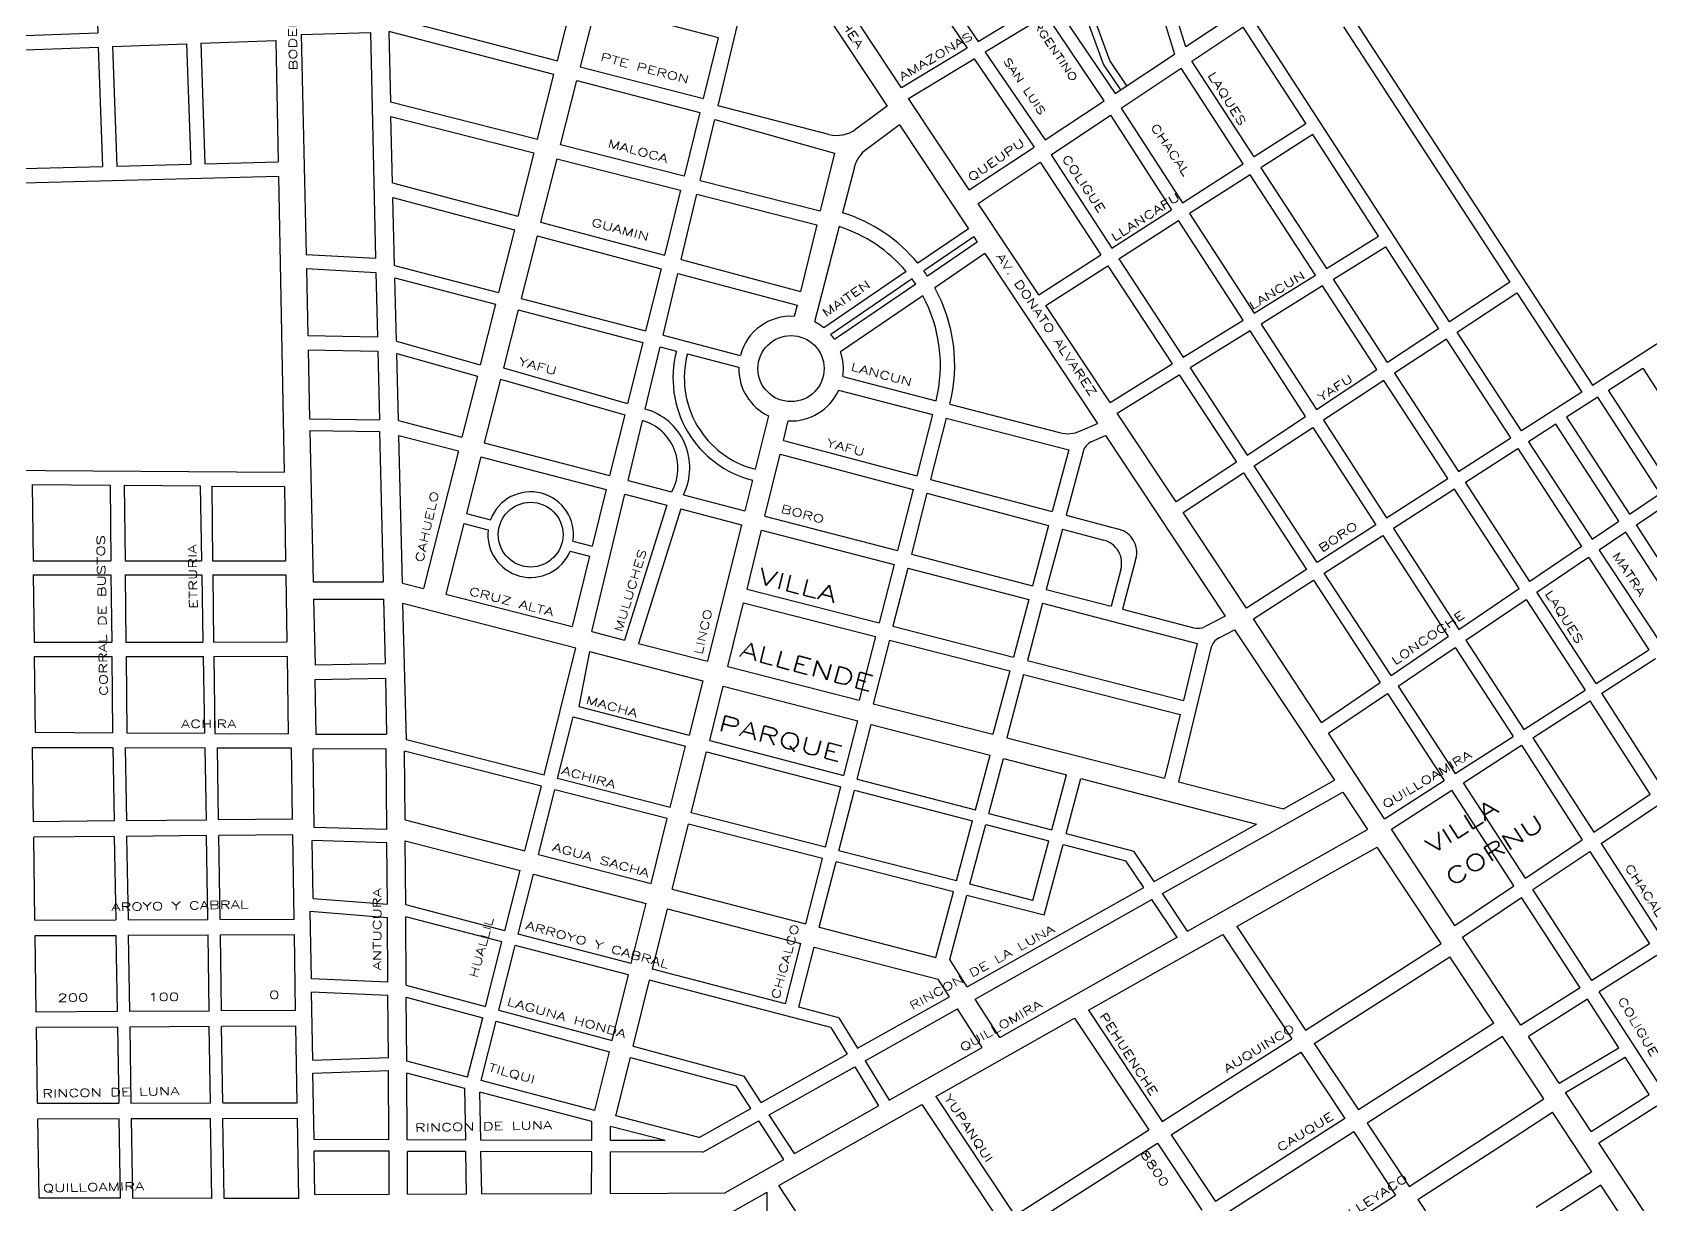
# Model space of a CAD drawing. Header units: millimetres. Extents: x 4375152 to 4409667, y 6523746 to 6549185.
# Drawn here: x 4376777 to 4378799, y 6534744 to 6536209 of the extents above; entities that cross this region are included whole.
import ezdxf

# ---------------------------------------------------------------- set-up
doc = ezdxf.new("R2010")
doc.units = ezdxf.units.MM
for name, color, linetype in [('LINEA CALLE', 252, 'Continuous'), ('NOMBRE BARRIO', 8, 'Continuous'), ('NOMBRE CALLE', 252, 'Continuous')]:
    doc.layers.add(name, color=color, linetype=linetype)
doc.styles.add('ROMANS', font='romans')
doc.styles.add('S1', font='ROMANS')

msp = doc.modelspace()

# ---------------------------------------------------------------- linework, layer by layer
at = {"layer": 'LINEA CALLE', "transparency": 33554687}
for p, q in [((4376853.6, 6536360), (4376858.8, 6536208)), ((4377863.1, 6536139.4), (4377797.2, 6536238.8)), ((4376713.5, 6536202.5), (4376858.8, 6536208)), ((4377112.9, 6536206), (4377119, 6535931.1)), ((4376714.1, 6536184.7), (4376859.4, 6536190.2)), ((4376859.4, 6536190.2), (4376864.6, 6536040.9)), ((4376877.2, 6536190.8), (4376969.7, 6536194.3)), ((4376877.2, 6536190.8), (4376882.4, 6536041.4)), ((4376969.7, 6536194.3), (4376974.9, 6536043.8)), ((4376987.5, 6536195), (4377081.4, 6536198.5)), ((4376987.5, 6536195), (4376992.7, 6536044.2)), ((4377081.4, 6536198.5), (4377084.3, 6536046.6)), ((4377872, 6536126), (4377954.1, 6536175.6)), ((4377954.1, 6536175.6), (4378029, 6536065.3)), ((4378130, 6536132), (4378204.5, 6536181.2)), ((4378137.6, 6536113.8), (4378212.5, 6536163.7)), ((4377867, 6536142.3), (4377867, 6536141.8)), ((4377947.8, 6536011.7), (4377872, 6536126)), ((4377845.3, 6536116.5), (4377806.1, 6536087.6)), ((4378042.5, 6536074.2), (4378116.6, 6536123.1)), ((4378050, 6536055.4), (4378124.3, 6536104.9)), ((4378124.3, 6536104.9), (4378200.7, 6535987)), ((4378137.6, 6536113.8), (4378214.2, 6535995.7)), ((4377860.8, 6536093.1), (4377819.2, 6536062.4)), ((4377860.8, 6536093.1), (4377946.9, 6535963.2)), ((4377947.8, 6536011.7), (4378029, 6536065.3)), ((4376882.4, 6536041.4), (4376974.9, 6536043.8)), ((4376992.7, 6536044.2), (4377084.3, 6536046.6)), ((4377432.4, 6536050.7), (4377412.2, 6535971.4)), ((4377432.4, 6536050.7), (4377587.1, 6536011.4)), ((4377779.5, 6536057.7), (4377761.7, 6535985.5)), ((4377959, 6535994.8), (4378036.6, 6536046.5)), ((4378036.6, 6536046.5), (4378112.4, 6535930.5)), ((4378050, 6536055.4), (4378125.9, 6535939.1)), ((4376700.4, 6536018.9), (4377084.6, 6536028.8)), ((4376719.3, 6536037.2), (4376864.6, 6536040.9)), ((4377084.6, 6536028.8), (4377091.7, 6535658.8)), ((4377611.5, 6536023.6), (4377761.7, 6535985.5)), ((4377804.2, 6536040.1), (4377789.6, 6535983.2)), ((4377227, 6536020.7), (4377383.8, 6535979)), ((4377587.1, 6536011.4), (4377566.9, 6535930.2)), ((4377587.8, 6535924.6), (4377607.4, 6536006.3)), ((4377607.4, 6536006.3), (4377757.4, 6535968.2)), ((4377227.5, 6536002.2), (4377379.4, 6535961.7)), ((4377229.6, 6535917.2), (4377227.5, 6536002.2)), ((4378034.6, 6535880.7), (4377959, 6535994.8)), ((4378125.9, 6535939.1), (4378200.7, 6535987)), ((4377412.2, 6535971.4), (4377566.9, 6535930.2)), ((4377757.4, 6535968.2), (4377736.9, 6535884.9)), ((4377785.1, 6535965.9), (4377754.6, 6535846.8)), ((4377946.9, 6535963.2), (4377883.7, 6535920)), ((4378134.7, 6535925.7), (4378209.4, 6535973.5)), ((4377379.4, 6535961.7), (4377359.6, 6535883.4)), ((4377407.8, 6535954.2), (4377387.9, 6535876.1)), ((4377407.8, 6535954.2), (4377562.6, 6535912.9)), ((4377953.5, 6535953.2), (4377891.1, 6535910.5)), ((4377957.9, 6535946.6), (4377895.7, 6535904.1)), ((4377943.2, 6535961.1), (4377942.3, 6535960)), ((4377953.5, 6535953.2), (4377957.9, 6535946.6)), ((4377119, 6535931.1), (4377206, 6535926.4)), ((4377587.8, 6535924.6), (4377736.9, 6535884.9)), ((4377967.3, 6535932.3), (4377904.6, 6535889.5)), ((4377967.3, 6535932.3), (4378108.1, 6535720)), ((4378034.6, 6535880.7), (4378112.4, 6535930.5)), ((4378134.7, 6535925.7), (4378215.1, 6535802.6)), ((4377119.4, 6535913.3), (4377121.2, 6535829.6)), ((4377119.4, 6535913.3), (4377206.4, 6535908.5)), ((4377206.4, 6535908.5), (4377208.3, 6535828.2)), ((4377229.6, 6535917.2), (4377359.6, 6535883.4)), ((4377232, 6535822.7), (4377230, 6535901.8)), ((4377230, 6535901.8), (4377355.9, 6535869.1)), ((4377562.6, 6535912.9), (4377543.4, 6535835.6)), ((4377565.1, 6535830), (4377583.6, 6535907.3)), ((4377583.6, 6535907.3), (4377732.6, 6535867.6)), ((4377868.9, 6535909.9), (4377765.9, 6535839.5)), ((4378043.5, 6535867.3), (4378121.2, 6535917)), ((4378121.2, 6535917), (4378201.4, 6535794.2)), ((4377876.4, 6535900.4), (4377774.7, 6535831)), ((4377880.9, 6535894), (4377779.5, 6535824.7)), ((4377355.9, 6535869.1), (4377336.7, 6535793.3)), ((4377384.2, 6535861.7), (4377365.8, 6535789.5)), ((4377384.2, 6535861.7), (4377539.8, 6535821.2)), ((4377387.9, 6535876.1), (4377543.4, 6535835.6)), ((4377732.6, 6535867.6), (4377729.2, 6535853.7)), ((4377889.8, 6535879.3), (4377787.1, 6535809.2)), ((4378123.9, 6535746.1), (4378043.5, 6535867.3)), ((4377121.2, 6535829.6), (4377208.3, 6535828.2)), ((4377232, 6535822.7), (4377336.7, 6535793.3)), ((4377539.8, 6535821.2), (4377520.8, 6535745)), ((4377565.1, 6535830), (4377661.7, 6535804.9)), ((4377121.6, 6535811.8), (4377123.5, 6535725.8)), ((4377121.6, 6535811.8), (4377208.7, 6535810.4)), ((4377208.7, 6535810.4), (4377210.6, 6535724.4)), ((4377234.4, 6535723.5), (4377232.4, 6535807.2)), ((4377232.4, 6535807.2), (4377333.1, 6535778.9)), ((4377542.9, 6535737.8), (4377561.6, 6535815.6)), ((4377561.6, 6535815.6), (4377581.9, 6535810.3)), ((4377595.7, 6535806.7), (4377659.6, 6535790.1)), ((4377365.8, 6535789.5), (4377520.8, 6535745)), ((4378123.9, 6535746.1), (4378201.4, 6535794.2)), ((4378132.8, 6535732.7), (4378210.2, 6535780.7)), ((4377333.1, 6535778.9), (4377313.8, 6535702.8)), ((4377362.1, 6535775.1), (4377341.8, 6535695.5)), ((4377362.1, 6535775.1), (4377517.2, 6535730.6)), ((4377784.6, 6535761.3), (4377901.7, 6535731)), ((4377789.8, 6535778.5), (4377906.4, 6535748.3)), ((4377923.7, 6535743.8), (4378060.5, 6535708.4)), ((4377123.5, 6535725.8), (4377210.6, 6535724.4)), ((4377234.4, 6535723.5), (4377313.8, 6535702.8)), ((4377517.2, 6535730.6), (4377498.3, 6535654.7)), ((4377521.6, 6535648.7), (4377539.5, 6535723.3)), ((4377696.8, 6535729.3), (4377680.3, 6535662.8)), ((4377715.8, 6535698.7), (4377721.7, 6535723)), ((4377901.7, 6535731), (4377882.2, 6535654.6)), ((4377919, 6535726.5), (4377899.5, 6535650)), ((4377901.3, 6535730.5), (4377901.3, 6535729.5)), ((4377919, 6535726.5), (4378072.2, 6535686.9)), ((4378086.8, 6535710.6), (4378108.1, 6535720)), ((4378206.2, 6535621.8), (4378132.8, 6535732.7)), ((4377123.9, 6535711), (4377211, 6535709.6)), ((4377123.9, 6535711), (4377128, 6535522)), ((4377211, 6535709.6), (4377215.3, 6535522.1)), ((4377234.9, 6535704.9), (4377309.4, 6535685.5)), ((4377239.5, 6535520.3), (4377234.9, 6535704.9)), ((4378101.2, 6535697.4), (4378118.1, 6535704.9)), ((4377309.4, 6535685.5), (4377265.7, 6535513.6)), ((4377341.8, 6535695.5), (4377498.3, 6535654.7)), ((4377692.5, 6535604.1), (4377711.5, 6535681.3)), ((4377711.5, 6535681.3), (4377877.7, 6535637.2)), ((4377715.8, 6535698.7), (4377882.2, 6535654.6)), ((4378072.2, 6535686.9), (4378051.6, 6535609.7)), ((4378090, 6535684.3), (4378068.9, 6535605.1)), ((4376654.2, 6535662.3), (4377091.7, 6535658.8)), ((4377337.4, 6535678.2), (4377319.4, 6535607.5)), ((4377337.4, 6535678.2), (4377494, 6535637.4)), ((4376776.7, 6535643.5), (4376874.1, 6535642.8)), ((4376776.7, 6535643.5), (4376777.9, 6535548.3)), ((4376874.1, 6535642.8), (4376875.1, 6535548.3)), ((4376891.9, 6535642.6), (4376892.9, 6535548.3)), ((4376891.9, 6535642.6), (4376986.6, 6535641.9)), ((4376986.6, 6535641.9), (4376988.2, 6535548.3)), ((4377001.2, 6535641.7), (4377091.9, 6535641)), ((4377001.2, 6535641.7), (4377002.3, 6535548.3)), ((4377091.9, 6535641), (4377093.3, 6535548.3)), ((4377521.6, 6535648.7), (4377575.9, 6535634.5)), ((4377676.9, 6535649), (4377667.4, 6535610.7)), ((4377899.5, 6535650), (4378051.6, 6535609.7)), ((4377476.2, 6535459.7), (4377517.4, 6535631.3)), ((4377494, 6535637.4), (4377476.4, 6535566.5)), ((4377517.4, 6535631.3), (4377569.9, 6535617.6)), ((4377590.7, 6535630.7), (4377667.4, 6535610.7)), ((4377877.7, 6535637.2), (4377858.2, 6535560.9)), ((4377895, 6535632.6), (4377875.5, 6535556.4)), ((4377895, 6535632.6), (4378046.9, 6535592.4)), ((4377319.4, 6535607.5), (4377349.6, 6535599.6)), ((4377569.9, 6535617.6), (4377517.1, 6535449.2)), ((4377587.2, 6535613.1), (4377534.5, 6535444.8)), ((4377587.2, 6535613.1), (4377663.1, 6535593.3)), ((4377692.5, 6535604.1), (4377858.2, 6535560.9)), ((4378068.9, 6535605.1), (4378134.9, 6535587.6)), ((4377316.2, 6535594.9), (4377293.6, 6535506.5)), ((4377316.2, 6535594.9), (4377346.5, 6535587)), ((4377663.1, 6535593.3), (4377620.8, 6535422.7)), ((4377670.1, 6535512.9), (4377688.2, 6535586.7)), ((4377688.2, 6535586.7), (4377853.8, 6535543.6)), ((4378046.9, 6535592.4), (4378026.8, 6535517)), ((4378064.2, 6535587.8), (4378044.1, 6535512.5)), ((4378064.2, 6535587.8), (4378115.9, 6535574.1)), ((4378123.2, 6535590.7), (4378123.8, 6535590.7)), ((4377449.1, 6535560.2), (4377473.2, 6535553.9)), ((4377452.6, 6535572.7), (4377476.4, 6535566.5)), ((4376777.9, 6535548.3), (4376875.1, 6535548.3)), ((4376892.9, 6535548.3), (4376988.2, 6535548.3)), ((4377002.3, 6535548.3), (4377093.3, 6535548.3)), ((4377473.2, 6535553.9), (4377451.4, 6535466.1)), ((4377853.8, 6535543.6), (4377835.2, 6535470.8)), ((4377871.1, 6535539.1), (4377852.5, 6535466.4)), ((4377871.1, 6535539.1), (4378022.2, 6535499.7)), ((4377875.5, 6535556.4), (4378026.8, 6535517)), ((4378137.3, 6535537.4), (4378125, 6535491.4)), ((4378156.2, 6535550.9), (4378139.4, 6535487.6)), ((4376778.1, 6535530.5), (4376779.1, 6535446.5)), ((4376778.1, 6535530.5), (4376875.2, 6535530.5)), ((4376875.2, 6535530.5), (4376876.1, 6535446.4)), ((4376893, 6535530.5), (4376893.9, 6535446.4)), ((4376893, 6535530.5), (4376988.6, 6535530.5)), ((4376988.6, 6535530.5), (4376990, 6535446.6)), ((4377002.5, 6535530.5), (4377093.6, 6535530.5)), ((4377002.5, 6535530.5), (4377003.5, 6535446.6)), ((4377093.6, 6535530.5), (4377094.9, 6535446.8)), ((4377128, 6535522), (4377215.3, 6535522.1)), ((4377239.5, 6535520.3), (4377265.7, 6535513.6)), ((4377128.5, 6535500.1), (4377215.8, 6535500.2)), ((4377128.5, 6535500.1), (4377130.3, 6535418.3)), ((4377215.8, 6535500.2), (4377217.7, 6535419.7)), ((4377293.6, 6535506.5), (4377451.4, 6535466.1)), ((4377670.1, 6535512.9), (4377835.2, 6535470.8)), ((4378022.2, 6535499.7), (4378003, 6535427.9)), ((4378044.1, 6535512.5), (4378125, 6535491.4)), ((4377244.4, 6535324.7), (4377240.1, 6535495.2)), ((4377240.1, 6535495.2), (4377456.1, 6535439.3)), ((4377646.3, 6535416.1), (4377665.8, 6535495.6)), ((4377665.8, 6535495.6), (4377830.7, 6535453.5)), ((4378039.5, 6535495.2), (4378020.4, 6535423.5)), ((4378039.5, 6535495.2), (4378232.8, 6535444.8)), ((4378139.4, 6535487.6), (4378228.3, 6535464.4)), ((4377476.2, 6535459.7), (4377517.1, 6535449.2)), ((4377852.5, 6535466.4), (4378003, 6535427.9)), ((4378260.1, 6535452), (4378279.2, 6535461.9)), ((4378279.2, 6535461.9), (4378404.4, 6535274.2)), ((4376779.1, 6535446.5), (4376876.1, 6535446.4)), ((4376893.9, 6535446.4), (4376901.5, 6535446.4)), ((4376901.5, 6535446.4), (4376990, 6535446.6)), ((4377003.5, 6535446.6), (4377094.9, 6535446.8)), ((4377416.6, 6535280.5), (4377456.1, 6535439.3)), ((4377534.5, 6535444.8), (4377620.8, 6535422.7)), ((4377830.7, 6535453.5), (4377810.4, 6535374.1)), ((4377848.1, 6535449), (4377827.8, 6535369.7)), ((4377848.1, 6535449), (4377998.4, 6535410.7)), ((4378249.8, 6535438.9), (4378209.3, 6535271.9)), ((4378232.8, 6535444.8), (4378215.6, 6535373.7)), ((4378474.9, 6535405), (4378546.5, 6535453.5)), ((4378483.7, 6535391.6), (4378555.2, 6535440)), ((4378555.2, 6535440), (4378627.4, 6535328.7)), ((4378568.6, 6535449), (4378641, 6535337.3)), ((4378731.3, 6535395.1), (4378796.9, 6535437)), ((4376779.4, 6535428.7), (4376780.5, 6535333.9)), ((4376779.4, 6535428.7), (4376876.3, 6535428.6)), ((4376876.3, 6535428.6), (4376877.2, 6535333.3)), ((4376894.1, 6535428.6), (4376895, 6535333.2)), ((4376894.1, 6535428.6), (4376901.5, 6535428.6)), ((4376901.5, 6535428.6), (4376990.4, 6535428.8)), ((4376990.4, 6535428.8), (4376992.1, 6535332.7)), ((4377003.7, 6535428.8), (4377095.2, 6535429)), ((4377003.7, 6535428.8), (4377004.9, 6535332.6)), ((4377095.2, 6535429), (4377096.7, 6535332.1)), ((4377130.3, 6535418.3), (4377217.7, 6535419.7)), ((4377473.2, 6535434.9), (4377459.7, 6535366.2)), ((4377473.2, 6535434.9), (4377614.7, 6535398.3)), ((4377646.3, 6535416.1), (4377810.4, 6535374.1)), ((4378020.4, 6535423.5), (4378215.6, 6535373.7)), ((4378738.3, 6535382.7), (4378805.5, 6535426.1)), ((4377129.8, 6535400.1), (4377218.1, 6535401.5)), ((4377129.8, 6535400.1), (4377131.3, 6535331.5)), ((4377218.1, 6535401.5), (4377219.7, 6535331.7)), ((4377614.7, 6535398.3), (4377597.9, 6535330.2)), ((4377998.4, 6535410.7), (4377977.2, 6535331.4)), ((4378015.7, 6535406.2), (4377994.6, 6535326.9)), ((4378015.7, 6535406.2), (4378211.4, 6535356.3)), ((4378387.9, 6535346.2), (4378461.5, 6535396)), ((4377623.6, 6535323.5), (4377640.3, 6535391.7)), ((4377640.3, 6535391.7), (4377808.5, 6535348.2)), ((4378396.7, 6535332.7), (4378470.3, 6535382.6)), ((4378470.3, 6535382.6), (4378541.4, 6535273.7)), ((4378483.7, 6535391.6), (4378555, 6535282.4)), ((4378641, 6535337.3), (4378717.7, 6535386.4)), ((4378813.1, 6535266.4), (4378738.3, 6535382.7)), ((4377459.7, 6535366.2), (4377597.9, 6535330.2)), ((4377827.8, 6535369.7), (4377977.2, 6535331.4)), ((4378211.4, 6535356.3), (4378192, 6535276.4)), ((4378652.2, 6535327), (4378723.8, 6535373.3)), ((4378798.8, 6535256.7), (4378723.8, 6535373.3)), ((4377433.4, 6535276.2), (4377452.9, 6535353.1)), ((4377452.9, 6535353.1), (4377593, 6535316.6)), ((4377791, 6535279.9), (4377808.5, 6535348.2)), ((4377807.7, 6535275.5), (4377825.2, 6535343.8)), ((4377825.2, 6535343.8), (4377974, 6535305.4)), ((4376778.4, 6535222.1), (4376777, 6535315.1)), ((4376777, 6535315.1), (4376877.6, 6535314.9)), ((4376780.5, 6535333.9), (4376877.2, 6535333.3)), ((4376877.6, 6535314.9), (4376879.1, 6535223.1)), ((4376893, 6535314.9), (4376993.1, 6535314.7)), ((4376893, 6535314.9), (4376894.5, 6535223.2)), ((4376895, 6535333.2), (4376992.1, 6535332.7)), ((4377004.9, 6535332.6), (4377096.7, 6535332.1)), ((4377131.3, 6535331.5), (4377219.7, 6535331.7)), ((4377416.6, 6535280.5), (4377244.4, 6535324.7)), ((4377574, 6535240.1), (4377593, 6535316.6)), ((4377623.6, 6535323.5), (4377791, 6535279.9)), ((4377994.6, 6535326.9), (4378192, 6535276.4)), ((4378466.6, 6535225.9), (4378396.7, 6535332.7)), ((4378555, 6535282.4), (4378627.4, 6535328.7)), ((4378565.4, 6535270.9), (4378637.8, 6535317.7)), ((4378637.8, 6535317.7), (4378713.9, 6535199.6)), ((4378652.2, 6535327), (4378728.2, 6535209.2)), ((4376994.4, 6535224.2), (4376993.1, 6535314.7)), ((4377009.8, 6535224.4), (4377008.5, 6535314.6)), ((4377008.5, 6535314.6), (4377100.7, 6535314.5)), ((4377102.1, 6535225.3), (4377100.7, 6535314.5)), ((4377127.7, 6535313.3), (4377219.3, 6535313.6)), ((4377129.3, 6535215.1), (4377127.7, 6535313.3)), ((4377220, 6535212.4), (4377219.3, 6535313.6)), ((4377413.1, 6535266.5), (4377242.2, 6535310.4)), ((4377242.8, 6535224.7), (4377242.2, 6535310.4)), ((4377600.4, 6535233.3), (4377619.4, 6535309.7)), ((4377619.4, 6535309.7), (4377787.5, 6535265.9)), ((4377955.6, 6535237), (4377974, 6535305.4)), ((4377972.4, 6535232.6), (4377990.8, 6535301)), ((4377990.8, 6535301), (4378069.5, 6535280.6)), ((4377574, 6535240.1), (4377433.4, 6535276.2)), ((4377807.7, 6535275.5), (4377955.6, 6535237)), ((4378051.1, 6535212.1), (4378069.5, 6535280.6)), ((4378069, 6535207.5), (4378087.4, 6535276)), ((4378087.4, 6535276), (4378306.7, 6535219.3)), ((4377392.6, 6535185.8), (4377413.1, 6535266.5)), ((4377409.4, 6535181.4), (4377429.8, 6535262.2)), ((4377570.5, 6535226.1), (4377429.8, 6535262.2)), ((4377768.1, 6535190.3), (4377787.5, 6535265.9)), ((4377784.8, 6535186), (4377804.2, 6535261.6)), ((4377804.2, 6535261.6), (4377951.9, 6535223.1)), ((4378189.2, 6535132.3), (4378414.6, 6535259)), ((4378209.3, 6535271.9), (4378340.6, 6535238.3)), ((4378340.6, 6535238.3), (4378404.4, 6535274.2)), ((4378414.6, 6535259), (4378445.6, 6535212.5)), ((4378466.6, 6535225.9), (4378541.4, 6535273.7)), ((4378475.3, 6535212.7), (4378550.9, 6535261.6)), ((4378628.5, 6535142.1), (4378550.9, 6535261.6)), ((4378642.8, 6535151.7), (4378565.4, 6535270.9)), ((4378728.2, 6535209.2), (4378798.8, 6535256.7)), ((4378737.5, 6535194.8), (4378808.1, 6535242.3)), ((4376879.1, 6535223.1), (4376778.4, 6535222.1)), ((4376994.4, 6535224.2), (4376894.5, 6535223.2)), ((4377102.1, 6535225.3), (4377009.8, 6535224.4)), ((4377220, 6535212.4), (4377129.3, 6535215.1)), ((4377242.8, 6535224.7), (4377392.6, 6535185.8)), ((4377550.3, 6535144.8), (4377570.5, 6535226.1)), ((4377576.7, 6535138), (4377596.9, 6535219.3)), ((4377764.5, 6535176.3), (4377596.9, 6535219.3)), ((4377768.1, 6535190.3), (4377600.4, 6535233.3)), ((4377931.8, 6535148.3), (4377951.9, 6535223.1)), ((4377948.6, 6535144), (4377968.7, 6535218.7)), ((4377968.7, 6535218.7), (4378047.4, 6535198.2)), ((4377972.4, 6535232.6), (4378051.1, 6535212.1)), ((4378179, 6535147.4), (4378306.7, 6535219.3)), ((4376879.4, 6535203.7), (4376778.7, 6535202.7)), ((4376780.2, 6535099.2), (4376778.7, 6535202.7)), ((4376879.4, 6535203.7), (4376881.1, 6535099.6)), ((4376994.7, 6535204.9), (4376894.8, 6535203.9)), ((4376894.8, 6535203.9), (4376896.5, 6535099.7)), ((4376996.2, 6535100.1), (4376994.7, 6535204.9)), ((4377102.4, 6535205.9), (4377010.1, 6535205)), ((4377011.6, 6535100.1), (4377010.1, 6535205)), ((4377104.1, 6535100.5), (4377102.4, 6535205.9)), ((4377127.9, 6535126.3), (4377126.7, 6535198.9)), ((4377220.1, 6535196), (4377126.7, 6535198.9)), ((4377220.6, 6535119), (4377220.1, 6535196)), ((4377243.5, 6535118.2), (4377243, 6535198.3)), ((4377243, 6535198.3), (4377386.4, 6535161.1)), ((4378027.4, 6535123.8), (4378047.4, 6535198.2)), ((4378041.5, 6535105.3), (4378065.2, 6535193.6)), ((4378065.2, 6535193.6), (4378143.7, 6535173.1)), ((4378069, 6535207.5), (4378153.5, 6535185.4)), ((4378220.6, 6535085.3), (4378445.6, 6535212.5)), ((4378554.8, 6535092.5), (4378475.3, 6535212.7)), ((4378642.8, 6535151.7), (4378713.9, 6535199.6)), ((4378737.5, 6535194.8), (4378812.4, 6535078.6)), ((4377409.4, 6535181.4), (4377550.3, 6535144.8)), ((4377743.6, 6535094.6), (4377764.5, 6535176.3)), ((4377931.8, 6535148.3), (4377784.8, 6535186)), ((4378179, 6535147.4), (4378153.5, 6535185.4)), ((4378390.6, 6535152.7), (4378457.6, 6535190.5)), ((4378537.4, 6535069.8), (4378457.6, 6535190.5)), ((4378652.1, 6535137.3), (4378723.3, 6535185.1)), ((4378723.3, 6535185.1), (4378797.9, 6535069.5)), ((4377367.3, 6535086), (4377386.4, 6535161.1)), ((4377384, 6535081.6), (4377403.1, 6535156.7)), ((4377403.1, 6535156.7), (4377544.2, 6535120.1)), ((4377760.3, 6535090.3), (4377781.3, 6535172.1)), ((4377928, 6535134.4), (4377781.3, 6535172.1)), ((4378165.8, 6535140), (4378143.7, 6535173.1)), ((4377576.7, 6535138), (4377743.6, 6535094.6)), ((4377906, 6535052.5), (4377928, 6535134.4)), ((4377945.3, 6535016), (4378165.8, 6535140)), ((4378027.4, 6535123.8), (4377948.6, 6535144)), ((4378282.1, 6535091.3), (4378390.6, 6535152.7)), ((4378554.8, 6535092.5), (4378628.5, 6535142.1)), ((4378725.7, 6535023.9), (4378652.1, 6535137.3)), ((4377127.9, 6535126.3), (4377220.6, 6535119)), ((4377367.3, 6535086), (4377243.5, 6535118.2)), ((4377525.5, 6535044.8), (4377544.2, 6535120.1)), ((4377551.9, 6535037.9), (4377570.6, 6535113.2)), ((4377570.6, 6535113.2), (4377737.3, 6535069.9)), ((4377923.4, 6535050), (4377944.9, 6535130.1)), ((4378041.5, 6535105.3), (4377944.9, 6535130.1)), ((4377955.2, 6535000.6), (4378176, 6535124.9)), ((4378208.2, 6535076.9), (4378176, 6535124.9)), ((4378220.6, 6535085.3), (4378189.2, 6535132.3)), ((4378564.3, 6535078.1), (4378637.9, 6535127.6)), ((4378711.2, 6535014.7), (4378637.9, 6535127.6)), ((4376780.2, 6535099.2), (4376881.1, 6535099.6)), ((4376896.5, 6535099.7), (4376996.2, 6535100.1)), ((4377011.6, 6535100.1), (4377104.1, 6535100.5)), ((4377125.7, 6535025.7), (4377124.3, 6535110.2)), ((4377124.3, 6535110.2), (4377220.7, 6535102.6)), ((4377221.3, 6535021.5), (4377220.7, 6535102.6)), ((4377363.8, 6535072), (4377243.6, 6535103.3)), ((4377244.2, 6535018), (4377243.6, 6535103.3)), ((4376780.5, 6535079.8), (4376881.4, 6535080.2)), ((4376781.9, 6534984.3), (4376780.5, 6535079.8)), ((4376881.4, 6535080.2), (4376883, 6534984.9)), ((4376896.8, 6535080.3), (4376996.5, 6535080.7)), ((4376896.8, 6535080.3), (4376898.4, 6534985)), ((4376997.8, 6534985.6), (4376996.5, 6535080.7)), ((4377011.9, 6535080.7), (4377104.5, 6535081.1)), ((4377013.2, 6534985.7), (4377011.9, 6535080.7)), ((4377106, 6534986.3), (4377104.5, 6535081.1)), ((4377525.5, 6535044.8), (4377384, 6535081.6)), ((4377760.3, 6535090.3), (4377906, 6535052.5)), ((4377986.1, 6534952.7), (4378207.5, 6535077.9)), ((4378181.1, 6535034.2), (4378264.6, 6535081.4)), ((4378264.6, 6535081.4), (4378351.1, 6534951)), ((4378282.1, 6535091.3), (4378367.9, 6534961.8)), ((4378637.1, 6534968), (4378564.3, 6535078.1)), ((4377343.3, 6534991.3), (4377363.8, 6535072)), ((4377360, 6534986.8), (4377380.5, 6535067.6)), ((4377522, 6535030.8), (4377380.5, 6535067.6)), ((4377718.1, 6534994.7), (4377737.3, 6535069.9)), ((4377734.8, 6534990.3), (4377754, 6535065.6)), ((4377754, 6535065.6), (4377909, 6535025.4)), ((4378471.2, 6535027.6), (4378537.4, 6535069.8)), ((4378482, 6535010.8), (4378548.5, 6535053.2)), ((4378603.2, 6534970.4), (4378548.5, 6535053.2)), ((4378797.9, 6535069.5), (4378725.7, 6535023.9)), ((4378807.2, 6535055), (4378735.1, 6535009.5)), ((4377718.1, 6534994.7), (4377551.9, 6535037.9)), ((4377945.3, 6535016), (4377923.4, 6535050)), ((4378096.9, 6534986.6), (4378181.1, 6535034.2)), ((4377221.3, 6535021.5), (4377125.7, 6535025.7)), ((4377244.2, 6535018), (4377343.3, 6534991.3)), ((4377501.6, 6534948.6), (4377522, 6535030.8)), ((4377527.9, 6534941.5), (4377548.4, 6535024)), ((4377774.9, 6534965), (4377548.4, 6535024)), ((4377923.1, 6535003.5), (4377909, 6535025.4)), ((4378367.9, 6534961.8), (4378471.2, 6535027.6)), ((4378711.2, 6535014.7), (4378637.1, 6534968)), ((4377127.4, 6534924.3), (4377126, 6535009.3)), ((4377221.4, 6535005.2), (4377126, 6535009.3)), ((4377221.9, 6534927.4), (4377221.4, 6535005.2)), ((4377244.8, 6534922.9), (4377244.3, 6535003)), ((4377244.3, 6535003), (4377339.8, 6534977.3)), ((4377808.3, 6534939), (4377923.1, 6535003.5)), ((4377986.1, 6534952.7), (4377955.2, 6535000.6)), ((4378379, 6534945.1), (4378482, 6535010.8)), ((4378720.5, 6535000.3), (4378646.6, 6534953.6)), ((4378759.8, 6534939.8), (4378720.5, 6535000.3)), ((4378812.1, 6534890.8), (4378735.1, 6535009.5)), ((4376883, 6534984.9), (4376781.9, 6534984.3)), ((4376997.8, 6534985.6), (4376898.4, 6534985)), ((4377106, 6534986.3), (4377013.2, 6534985.7)), ((4377320.9, 6534903), (4377339.8, 6534977.3)), ((4377337.7, 6534898.6), (4377356.5, 6534972.8)), ((4377356.5, 6534972.8), (4377498.1, 6534934.6)), ((4377360, 6534986.8), (4377501.6, 6534948.6)), ((4377785, 6534977.3), (4377734.8, 6534990.3)), ((4377785, 6534977.3), (4377808.3, 6534939)), ((4377817.8, 6534923.4), (4377933, 6534988.2)), ((4377963.9, 6534940.2), (4377933, 6534988.2)), ((4377999, 6534931.2), (4378079.4, 6534976.7)), ((4378079.4, 6534976.7), (4378172.1, 6534837)), ((4378096.9, 6534986.6), (4378188.9, 6534847.7)), ((4376883.3, 6534965.5), (4376782.2, 6534964.9)), ((4376783.6, 6534870.3), (4376782.2, 6534964.9)), ((4376883.3, 6534965.5), (4376884.9, 6534870.6)), ((4376998.1, 6534966.2), (4376898.7, 6534965.6)), ((4376898.7, 6534965.6), (4376900.2, 6534870.6)), ((4376999.5, 6534870.9), (4376998.1, 6534966.2)), ((4377106.3, 6534966.9), (4377013.5, 6534966.3)), ((4377014.9, 6534870.9), (4377013.5, 6534966.3)), ((4377107.9, 6534871.1), (4377106.3, 6534966.9)), ((4377774.9, 6534965), (4377795.2, 6534931.6)), ((4378269.7, 6534899.2), (4378351.1, 6534951)), ((4378603.2, 6534970.4), (4378535.9, 6534927.2)), ((4378614.2, 6534953.7), (4378546.7, 6534910.4)), ((4378665.8, 6534875.7), (4378614.2, 6534953.7)), ((4378685, 6534895.6), (4378646.6, 6534953.6)), ((4377479.9, 6534861.5), (4377498.1, 6534934.6)), ((4377527.9, 6534941.5), (4377666.4, 6534904.2)), ((4377687.9, 6534871.2), (4377795.2, 6534931.6)), ((4377847.6, 6534874.4), (4377963.9, 6534940.2)), ((4377906.1, 6534878.7), (4377999, 6534931.2)), ((4378280.7, 6534882.5), (4378362.1, 6534934.4)), ((4378362.1, 6534934.4), (4378417.3, 6534851.2)), ((4378379, 6534945.1), (4378434.1, 6534862)), ((4378685, 6534895.6), (4378759.8, 6534939.8)), ((4377127.4, 6534924.3), (4377221.9, 6534927.4)), ((4377127.6, 6534908), (4377222, 6534911.1)), ((4377222.6, 6534824.7), (4377222, 6534911.1)), ((4377320.9, 6534903), (4377244.8, 6534922.9)), ((4377506.3, 6534854.6), (4377524.4, 6534927.5)), ((4377524.4, 6534927.5), (4377656.4, 6534892)), ((4377697.9, 6534855.9), (4377804.7, 6534916)), ((4377804.7, 6534916), (4377834.5, 6534867)), ((4377817.8, 6534923.4), (4377847.6, 6534874.4)), ((4378535.9, 6534927.2), (4378434.1, 6534862)), ((4378546.7, 6534910.4), (4378445.1, 6534845.3)), ((4378692.9, 6534883.6), (4378767.6, 6534927.8)), ((4378797.6, 6534881.5), (4378767.6, 6534927.8)), ((4377129, 6534824.9), (4377127.6, 6534908)), ((4377317.4, 6534889), (4377244.9, 6534907.9)), ((4377245.5, 6534824.6), (4377244.9, 6534907.9)), ((4377479.9, 6534861.5), (4377337.7, 6534898.6)), ((4377674.8, 6534863.9), (4377656.4, 6534892)), ((4377687.9, 6534871.2), (4377666.4, 6534904.2)), ((4378188.9, 6534847.7), (4378269.7, 6534899.2)), ((4376783.6, 6534870.3), (4376884.9, 6534870.6)), ((4376900.2, 6534870.6), (4376999.5, 6534870.9)), ((4377014.9, 6534870.9), (4377107.9, 6534871.1)), ((4377318.5, 6534824.4), (4377317.4, 6534889)), ((4377476.1, 6534847.6), (4377336.3, 6534884.1)), ((4377337.4, 6534824.4), (4377336.3, 6534884.1)), ((4377906.1, 6534878.7), (4378004.6, 6534730.2)), ((4378200, 6534831), (4378280.7, 6534882.5)), ((4378597.5, 6534831.5), (4378665.8, 6534875.7)), ((4378725, 6534835.1), (4378692.9, 6534883.6)), ((4378725, 6534835.1), (4378797.6, 6534881.5)), ((4376783.9, 6534850.9), (4376885.2, 6534851.2)), ((4376785.4, 6534751.8), (4376783.9, 6534850.9)), ((4376885.2, 6534851.2), (4376886.8, 6534751.7)), ((4376900.6, 6534851.2), (4376999.8, 6534851.5)), ((4376900.6, 6534851.2), (4376902.2, 6534751.7)), ((4377001.2, 6534751.5), (4376999.8, 6534851.5)), ((4377015.1, 6534851.5), (4377108.2, 6534851.8)), ((4377016.6, 6534751.5), (4377015.1, 6534851.5)), ((4377109.8, 6534751.4), (4377108.2, 6534851.8)), ((4377610.2, 6534827.5), (4377506.3, 6534854.6)), ((4377610.2, 6534827.5), (4377674.8, 6534863.9)), ((4377729.4, 6534807.6), (4377697.9, 6534855.9)), ((4377709.9, 6534767.7), (4377888.7, 6534868.8)), ((4377729.4, 6534807.6), (4377834.5, 6534867)), ((4377888.7, 6534868.8), (4377987.8, 6534719.5)), ((4378417.3, 6534851.2), (4378335.5, 6534798.8)), ((4378608.4, 6534814.7), (4378676.9, 6534859.1)), ((4378725.9, 6534784.8), (4378676.9, 6534859.1)), ((4378734.5, 6534820.8), (4378807, 6534867.1)), ((4377476, 6534824), (4377476.1, 6534847.6)), ((4377499.5, 6534823.9), (4377499.6, 6534841.5)), ((4377567.7, 6534823.7), (4377499.6, 6534841.5)), ((4377614.7, 6534809.2), (4377684.7, 6534848.6)), ((4377716.3, 6534800.1), (4377684.7, 6534848.6)), ((4378094.6, 6534787.6), (4378172.1, 6534837)), ((4378200, 6534831), (4378255.4, 6534747.4)), ((4378428.3, 6534834.5), (4378346.5, 6534782.1)), ((4378428.3, 6534834.5), (4378480.6, 6534755.6)), ((4378445.1, 6534845.3), (4378497.4, 6534766.5)), ((4378497.4, 6534766.5), (4378597.5, 6534831.5)), ((4377222.6, 6534824.7), (4377129, 6534824.9)), ((4377130.1, 6534756.5), (4377129.2, 6534810.5)), ((4377222.7, 6534810.3), (4377129.2, 6534810.5)), ((4377223, 6534756.8), (4377222.7, 6534810.3)), ((4377318.5, 6534824.4), (4377245.5, 6534824.6)), ((4377318.8, 6534810), (4377245.6, 6534810.2)), ((4377245.9, 6534756.9), (4377245.6, 6534810.2)), ((4377319.7, 6534757.1), (4377318.8, 6534810)), ((4377476, 6534824), (4377337.4, 6534824.4)), ((4377476, 6534809.6), (4377337.6, 6534809.9)), ((4377338.5, 6534757.2), (4377337.6, 6534809.9)), ((4377475.9, 6534757.7), (4377476, 6534809.6)), ((4377499.4, 6534757.8), (4377499.5, 6534809.5)), ((4377567.7, 6534823.7), (4377499.5, 6534823.9)), ((4377614.7, 6534809.2), (4377499.5, 6534809.5)), ((4378105.7, 6534770.9), (4378183.1, 6534820.3)), ((4378183.1, 6534820.3), (4378238.6, 6534736.6)), ((4378508.4, 6534749.9), (4378608.4, 6534814.7)), ((4378816.6, 6534696.6), (4378734.5, 6534820.8)), ((4377642.2, 6534758.3), (4377716.3, 6534800.1)), ((4378335.5, 6534798.8), (4378255.4, 6534747.4)), ((4378004.6, 6534730.2), (4378094.6, 6534787.6)), ((4378015.7, 6534713.6), (4378105.7, 6534770.9)), ((4378346.5, 6534782.1), (4378266.5, 6534730.8)), ((4378725.9, 6534784.8), (4378656.5, 6534739.9)), ((4376886.8, 6534751.7), (4376785.4, 6534751.8)), ((4377001.2, 6534751.5), (4376902.2, 6534751.7)), ((4377109.8, 6534751.4), (4377016.6, 6534751.5)), ((4377130.1, 6534756.5), (4377223, 6534756.8)), ((4377245.9, 6534756.9), (4377319.7, 6534757.1)), ((4377338.5, 6534757.2), (4377475.9, 6534757.7)), ((4377499.4, 6534757.8), (4377642.2, 6534758.3)), ((4377652.5, 6534735.3), (4377695.1, 6534759.3)), ((4377699.4, 6534283.8), (4377695.1, 6534759.3)), ((4377814.4, 6534608.9), (4377709.9, 6534767.7)), ((4378398.7, 6534702.5), (4378480.6, 6534755.6)), ((4378508.4, 6534749.9), (4378557.5, 6534675.9)), ((4378737, 6534768.2), (4378667.3, 6534723.1)), ((4378788.1, 6534690.9), (4378737, 6534768.2))]:
    msp.add_line(p, q, dxfattribs=at)
for points in [[(4378415.5, 6536215.4), (4378623.4, 6535896.6), (4378547.8, 6535846.8), (4378303.7, 6536223.4), (4378612.4, 6536403.3), (4378562, 6536507.5), (4378617.6, 6536522.2), (4378623.2, 6536524.2)], [(4377772.4, 6536081.1), (4377633.9, 6536116.9), (4377676.3, 6536293.5), (4377714.7, 6536313.4), (4377845.3, 6536116.5)], [(4377797.2, 6536238.8), (4377877.6, 6536288.1), (4377945, 6536188.9), (4377863.1, 6536139.4)], [(4378144.7, 6536141.7), (4378123.3, 6536173.3), (4378096.7, 6536246), (4378177.7, 6536267.8), (4378204.5, 6536181.2)], [(4378116.6, 6536123.1), (4378044.3, 6536230.1), (4377967.9, 6536183.9), (4378042.5, 6536074.2)], [(4378137.2, 6536136.7), (4378115.4, 6536169), (4378088, 6536243.7), (4378059.7, 6536236.1), (4378130, 6536132)], [(4377112.9, 6536206), (4377199.5, 6536208.5), (4377206, 6535926.4)], [(4378214.2, 6535995.7), (4378290.1, 6536044.2), (4378212.5, 6536163.7)], [(4377227, 6536020.7), (4377225, 6536103.3), (4377403.8, 6536057.9), (4377383.8, 6535979)], [(4377611.5, 6536023.6), (4377629.8, 6536099.6), (4377779.5, 6536057.7)], [(4378215.1, 6535802.6), (4378290.1, 6535849.1), (4378209.4, 6535973.5)], [(4378210.2, 6535780.7), (4378281.6, 6535671.5), (4378206.2, 6535621.8)], [(4378118.1, 6535704.9), (4378267.8, 6535479.1), (4378242.5, 6535466)], [(4378474.9, 6535405), (4378391.5, 6535532.7), (4378464.6, 6535579.8), (4378546.5, 6535453.5)], [(4378844.1, 6535467.2), (4378768.2, 6535584.1), (4378735, 6535561.6), (4378811.3, 6535446.1)], [(4378731.3, 6535395.1), (4378657.2, 6535509), (4378721.7, 6535552.6), (4378796.9, 6535437)], [(4378387.9, 6535346.2), (4378303.1, 6535475.8), (4378377.9, 6535524), (4378461.5, 6535396)], [(4378568.6, 6535449), (4378643.9, 6535500), (4378717.7, 6535386.4)]]:
    msp.add_lwpolyline(points, dxfattribs=at)
for points in [[(4377891.3, 6536296.5), (4377958.8, 6536197.2), (4378035.3, 6536243.4), (4377967.9, 6536343.3)], [(4377222.3, 6536249.7), (4377222.3, 6536227.9), (4377433.1, 6536173.1), (4377452.3, 6536249), (4377308, 6536286.2)], [(4378218.5, 6536190.4), (4378193.2, 6536272), (4378263.4, 6536290.8), (4378277.7, 6536229.5)], [(4377634.5, 6536201.9), (4377481.1, 6536241.6), (4377461.7, 6536165.7), (4377615.6, 6536125.8)], [(4377222.3, 6536209.5), (4377224.5, 6536121.8), (4377408.2, 6536075.2), (4377428.7, 6536155.9)], [(4378303.7, 6536052.9), (4378225.8, 6536172.6), (4378289.8, 6536215.2), (4378368.3, 6536094.3)], [(4377591.4, 6536028.7), (4377436.8, 6536067.9), (4377457.3, 6536148.5), (4377611.3, 6536108.5)], [(4378312.4, 6536039.4), (4378394.1, 6535913.7), (4378459.2, 6535954), (4378377, 6536080.8)], [(4378380.5, 6535905.2), (4378298.9, 6536030.7), (4378223, 6535982.2), (4378303.7, 6535857.6)], [(4378470.6, 6535796), (4378402.9, 6535900.2), (4378467.9, 6535940.5), (4378534.4, 6535838)], [(4378312.5, 6535844.1), (4378381.6, 6535737.4), (4378457.2, 6535787.2), (4378389.2, 6535891.7)], [(4378713.2, 6535758.9), (4378638.1, 6535710.6), (4378557.7, 6535834.1), (4378632.2, 6535883.2)], [(4378223.9, 6535789.2), (4378295, 6535680.3), (4378368.2, 6535728.5), (4378298.8, 6535835.6)], [(4378479.4, 6535782.5), (4378559.2, 6535659.8), (4378624.6, 6535701.9), (4378544.3, 6535825.3)], [(4378866.2, 6535669.8), (4378824.4, 6535641.5), (4378746.7, 6535761.4), (4378789.5, 6535788.9)], [(4378466, 6535773.7), (4378390.4, 6535723.9), (4378469.4, 6535602), (4378545.7, 6535651.1)], [(4378694.2, 6535727.6), (4378772.8, 6535606.6), (4378811.1, 6535632.5), (4378733.2, 6535752.7)], [(4378377, 6535715), (4378455.9, 6535593.3), (4378382.7, 6535546.2), (4378303.8, 6535666.8)], [(4378646.9, 6535697.1), (4378726.3, 6535575.1), (4378759.4, 6535597.6), (4378680.7, 6535718.9)], [(4378648.5, 6535522.5), (4378568, 6535646.3), (4378633.4, 6535688.4), (4378712.9, 6535566.1)], [(4378290.4, 6535658), (4378369.1, 6535537.5), (4378294.2, 6535489.2), (4378215.1, 6535608.4)], [(4378559.8, 6535462.5), (4378635.1, 6535513.5), (4378554.4, 6535637.6), (4378478.1, 6535588.5)], [(4378857.7, 6535475.8), (4378781.5, 6535593.1), (4378819.8, 6535619), (4378896.6, 6535500.7)]]:
    msp.add_lwpolyline(points, close=True, dxfattribs=at)
msp.add_lwpolyline([(4378429, 6536224.2), (4378726.7, 6535767.6), (4379025.1, 6535959.7), (4379112.5, 6535818.3), (4379139.9, 6535855.6), (4379808.4, 6535821), (4379774.9, 6535874.3), (4379756.7, 6535918.1, -0.535455), (4379775.5, 6535946.4), (4379788.9, 6535946.4, 0.417946), (4379793.9, 6535951.5), (4379791.2, 6536158.7), (4379741.8, 6536158.1), (4379741.8, 6536169.6), (4379341.8, 6536169.6), (4379342.6, 6536179.3), (4379741.8, 6536179.3)], format="xyb", dxfattribs=at)
for centre, radius in [((4377725.1, 6535788.4), 41.3), ((4377399.7, 6535580.9), 40.5)]:
    msp.add_circle(centre, radius, dxfattribs=at)
for centre, radius, start, end in [((4377782.4, 6536119.8), 40, 255.5013, 306.4098), ((4377842.9, 6536030.2), 40, 126.4098, 165.6285), ((4377729.9, 6535792.5), 199.8, 39.6504, 72.6193), ((4377729.9, 6535792.5), 181.9, 40.173, 72.3232), ((4377729.9, 6535792.5), 199.8, 33.9331, 36.2013), ((4377729.9, 6535792.5), 181.9, 33.8919, 36.3831), ((4377729.9, 6535792.5), 199.8, 345.8931, 29.0316), ((4377729.9, 6535792.5), 181.9, 345.9327, 28.5068), ((4377725.1, 6535788.4), 65.4, 86.4122, 165.4017), ((4377725.1, 6535788.4), 65.4, 51.3693, 63.1598), ((4377725.1, 6535788.4), 65.4, 33.6848, 40.6224), ((4377709.3, 6535776.7), 131.8, 165.2336, 255.737), ((4377709.3, 6535776.7), 117.6, 165.2109, 255.6959), ((4377725.1, 6535788.4), 65.4, 351.2962, 18.5411), ((4377725.1, 6535788.4), 65.4, 178.5034, 244.4127), ((4377725.1, 6535788.4), 65.4, 267.0888, 335.5758), ((4377522.5, 6535664.5), 61.3, 330.7164, 73.8837), ((4377522.5, 6535664.5), 76.1, 333.6226, 74.3949), ((4378070.5, 6535747.1), 40, 255.4901, 294.011), ((4378109.3, 6535679.1), 20, 114.011, 165.0462), ((4377399.7, 6535580.9), 53.5, 351.1725, 159.5359), ((4377399.7, 6535580.9), 53.5, 173.4781, 337.2303), ((4378127.2, 6535558.6), 30, 345.1346, 75.1593), ((4378108.3, 6535545.1), 30, 345.1346, 75.1593), ((4378233.3, 6535483.8), 20, 255.3902, 297.2965), ((4378269.2, 6535434.2), 20, 117.2965, 166.3737)]:
    msp.add_arc(centre, radius, start, end, dxfattribs=at)

# ---------------------------------------------------------------- texts
at = {"layer": 'NOMBRE BARRIO', "transparency": 33554687, "style": 'S1', "width": 1.5}
for s, rotation, p in [('VILLA', 345.6328, (4377682.3, 6535520.3)), ('ALLENDE', 344.9608, (4377659.5, 6535429)), ('PARQUE', 345.3765, (4377632.9, 6535336.5)), ('VILLA', 32.4144, (4378526.3, 6535180.9)), ('CORNU', 32.4074, (4378551.1, 6535140.8))]:
    msp.add_text(s, height=20, rotation=rotation, dxfattribs=at).set_placement(p)
at = {"layer": 'NOMBRE CALLE', "transparency": 33554687, "style": 'ROMANS', "width": 1.5}
for s, height, rotation, p in [('AV. GOYCOECHEA', 10, 303.9924, (4377712.9, 6536328.6)), ('PTO. ARGENTINO', 9, 303.9924, (4377993.9, 6536268.2)), ('BODEREAU', 10, 91.1256, (4377108.1, 6536160.9)), ('AMAZONAS', 10, 30.6781, (4377863.7, 6536147.8)), ('PTE PERON', 10, 344.9869, (4377486.2, 6536173.7)), ('SAN LUIS', 9, 303.9924, (4377990, 6536173)), ('LAQUES', 10, 302.1898, (4378245.6, 6536155.2)), ('CHACAL', 10, 303.9924, (4378174.1, 6536090.4)), ('MALOCA', 10, 344.9869, (4377495.3, 6536065.5)), ('QUEUPU', 10, 34.5366, (4377950.4, 6536021.6)), ('COLIGUE', 10, 303.9924, (4378063.3, 6536051.3)), ('LLANCAFU', 10, 32.6596, (4378129.4, 6535947.2)), ('GUAMIN', 10, 344.9869, (4377474.7, 6535966.9)), ('AV. DONATO ALVAREZ', 10, 303.9924, (4377981.1, 6535928.5)), ('LANCUN', 10, 31.1736, (4378301.3, 6535861.7)), ('MAITEN', 10, 34.5366, (4377768.5, 6535852.4)), ('YAFU', 10, 344.9869, (4377383.6, 6535792.8)), ('LANCUN', 10, 344.9869, (4377799, 6535786.5)), ('YAFU', 10, 33.1669, (4378387.5, 6535746.7)), ('YAFU', 10, 344.9869, (4377768.5, 6535691.4)), ('CAHUELO', 10, 77.1719, (4377265, 6535545.5)), ('BORO', 10, 344.9869, (4377711.5, 6535609)), ('CORRAL DE BUSTOS', 10, 91.1256, (4376871.2, 6535379.4)), ('BORO', 10, 34.5366, (4378388.7, 6535558.3)), ('ETRURIA', 10, 91.1256, (4376983.3, 6535488.3)), ('MULUCHES', 10, 73.1829, (4377513.6, 6535458.2)), ('MATRA', 10, 303.1006, (4378751.2, 6535555)), ('CRUZ ALTA', 10, 345.5115, (4377321.9, 6535505.9)), ('LAQUES', 10, 302.1898, (4378667, 6535507.6)), ('LINCO', 10, 77.1719, (4377613.8, 6535430.3)), ('LONCOCHE', 10, 34.5366, (4378480, 6535417.6)), ('MACHA', 10, 344.3996, (4377467.8, 6535370.2)), ('ACHIRA', 10, 359.9205, (4376962.6, 6535339.5)), ('QUILLOAMIRA', 10, 30.798, (4378467.9, 6535238.3)), ('ACHIRA', 10, 344.3996, (4377437.4, 6535282.1)), ('AGUA SACHA', 10, 344.3996, (4377426.1, 6535186.4)), ('CHACAL', 10, 303.091, (4378766.8, 6535165.2)), ('ANTUCURA', 10, 89.9205, (4377212.7, 6535036.4)), ('AROYO Y CABRAL', 10, 1.1256, (4376875.7, 6535110.6)), ('HUALLIL', 10, 74.4264, (4377332.7, 6535026.1)), ('ARROYO Y CABRAL', 10, 344.3996, (4377392.6, 6535088.5)), ('CHICALCO', 10, 74.5481, (4377709.8, 6534999.6)), ('RINCON DE LA LUNA', 10, 28.765, (4377876.6, 6534986.6)), ('200', 10, 1.1256, (4376808.5, 6534997)), ('100', 10, 1.1256, (4376921.9, 6534997.8)), ('0', 10, 1.1256, (4377072.9, 6535000.8)), ('LAGUNA HONDA', 10, 344.3996, (4377369.3, 6534993.1)), ('QUILLOMIRA', 10, 29.4725, (4377939.6, 6534934.4)), ('COLIGUE', 10, 300.6947, (4378757.9, 6534999.4)), ('PEHUENCHE', 10, 302.8843, (4378110, 6534979.6)), ('AUQUINCO', 10, 31.679, (4378269.7, 6534908.2)), ('TILQUI', 10, 344.3996, (4377346, 6534910.9)), ('RINCON DE LUNA', 10, 1.1256, (4376789.4, 6534877.4)), ('YUPANQUI', 10, 303.1723, (4377915.8, 6534877.6)), ('CAUQUE', 10, 31.6401, (4378336.4, 6534809.4)), ('RINCON DE LUNA', 10, 1.1256, (4377255.2, 6534834.8)), ('8800', 10, 303.8199, (4378161.1, 6534807.3)), ('QUILLOAMIRA', 10, 1.1256, (4376790.2, 6534759.3)), ('MOLLEYACO', 10, 32.8116, (4378400.7, 6534711.9))]:
    msp.add_text(s, height=height, rotation=rotation, dxfattribs=at).set_placement(p)

doc.saveas('drawing.dxf')
